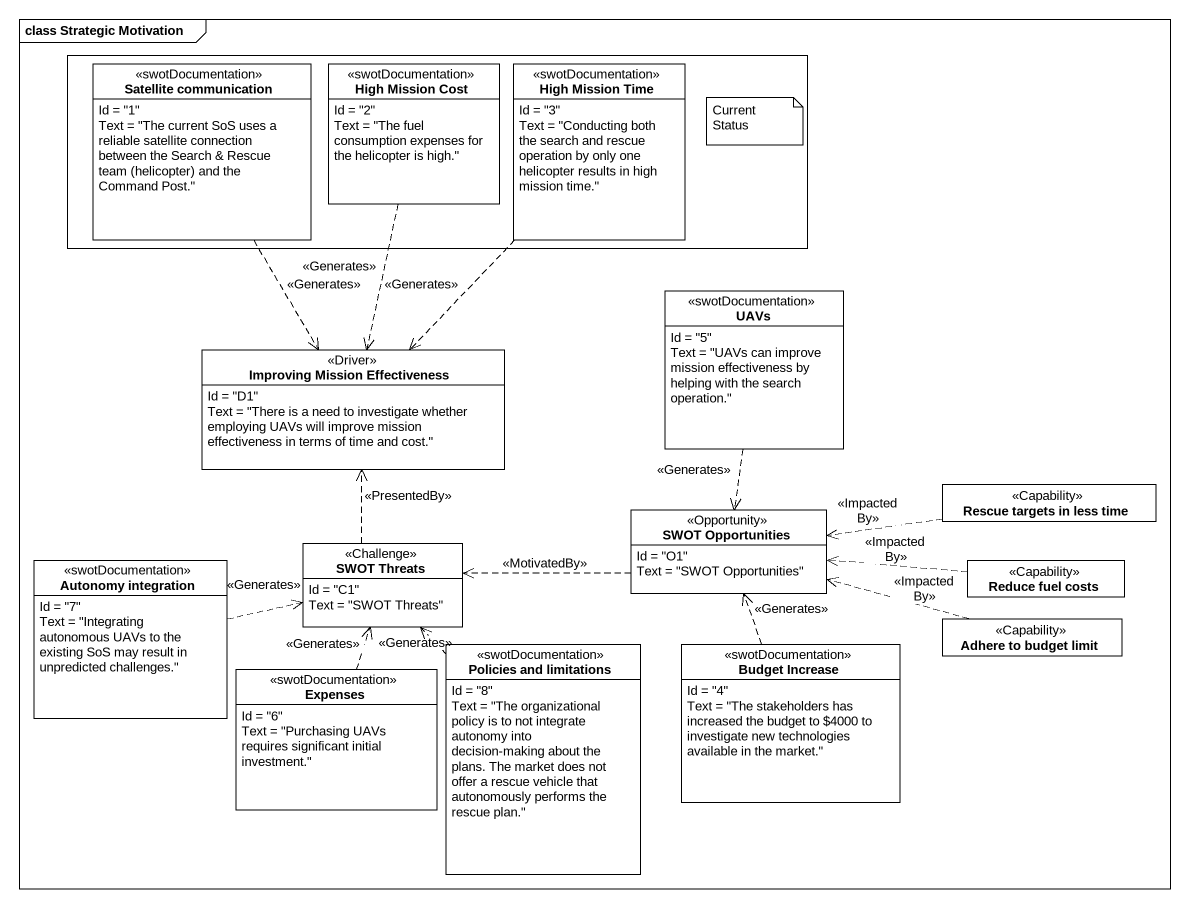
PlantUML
@startuml
mainframe class Strategic Motivation
hide circle
hide empty members
rectangle " " as rectangle1 {
  class "Satellite communication" as Satellite_communication <<swotDocumentation>> {
    Id = "1"
    {field} Text = "The current SoS uses a reliable satellite connection between the Search & Rescue team (helicopter) and the Command Post."
  }
  class "High Mission Cost" as High_Mission_Cost <<swotDocumentation>> {
    Id = "2"
    Text = "The fuel consumption expenses for the helicopter is high."
  }
  class "High Mission Time" as High_Mission_Time <<swotDocumentation>> {
    Id = "3"
    Text = "Conducting both the search and rescue operation by only one helicopter results in high mission time."
  }
}
class UAVs <<swotDocumentation>> {
  Id = "5"
  Text = "UAVs can improve mission effectiveness by helping with the search operation."
}
class "Improving Mission Effectiveness" as Improving_Mission <<Driver>> {
  Id = "D1"
  Text = "There is a need to investigate whether employing UAVs will improve mission effectiveness in terms of time and cost."
}
class "SWOT Opportunities" as SWOT_Opportunities <<Opportunity>> {
  Id = "O1"
  Text = "SWOT Opportunities"
}
class "Rescue targets in less time" as Rescue_targets_in_less_time <<Capability>>
class "Autonomy integration" as Autonomy_integration <<swotDocumentation>> {
  Id = "7"
  Text = "Integrating autonomous UAVs to the existing SoS may result in unpredicted challenges."
}
class "SWOT Threats" as SWOT_Threats <<Challenge>> {
  Id = "C1"
  Text = "SWOT Threats"
}
class "Reduce fuel costs" as Reduce_fuel_costs <<Capability>>
class "Adhere to budget limit" as Adhere_to_budget_limit <<Capability>>
class Expenses <<swotDocumentation>> {
  Id = "6"
  Text = "Purchasing UAVs requires significant initial investment."
}
class "Policies and limitations" as Policies_and_limitations <<swotDocumentation>> {
  Id = "8"
  Text = "The organizational policy is to not integrate autonomy into decision-making about the plans. The market does not offer a rescue vehicle that autonomously performs the rescue plan."
}
class "Budget Increase" as Budget_Increase <<swotDocumentation>> {
  Id = "4"
  Text = "The stakeholders has increased the budget to ~$4000 to investigate new technologies available in the market."
}
Satellite_communication ..> Improving_Mission : <<Generates>>
High_Mission_Cost ..> Improving_Mission : <<Generates>>
High_Mission_Time ..> Improving_Mission : <<Generates>>
UAVs ..> SWOT_Opportunities : <<Generates>>
SWOT_Opportunities .left.> SWOT_Threats : <<MotivatedBy>>
Rescue_targets_in_less_time .left.> SWOT_Opportunities : <<ImpactedBy>>
Autonomy_integration .right.> SWOT_Threats : <<Generates>>
SWOT_Threats .up.> Improving_Mission : <<PresentedBy>>
Reduce_fuel_costs .left.> SWOT_Opportunities : <<ImpactedBy>>
Adhere_to_budget_limit .left.> SWOT_Opportunities : <<ImpactedBy>>
Expenses .up.> SWOT_Threats : <<Generates>>
Policies_and_limitations .up.> SWOT_Threats : <<Generates>>
Budget_Increase .up.> SWOT_Opportunities : <<Generates>>
note as N1
  Current Status
end note
@enduml
